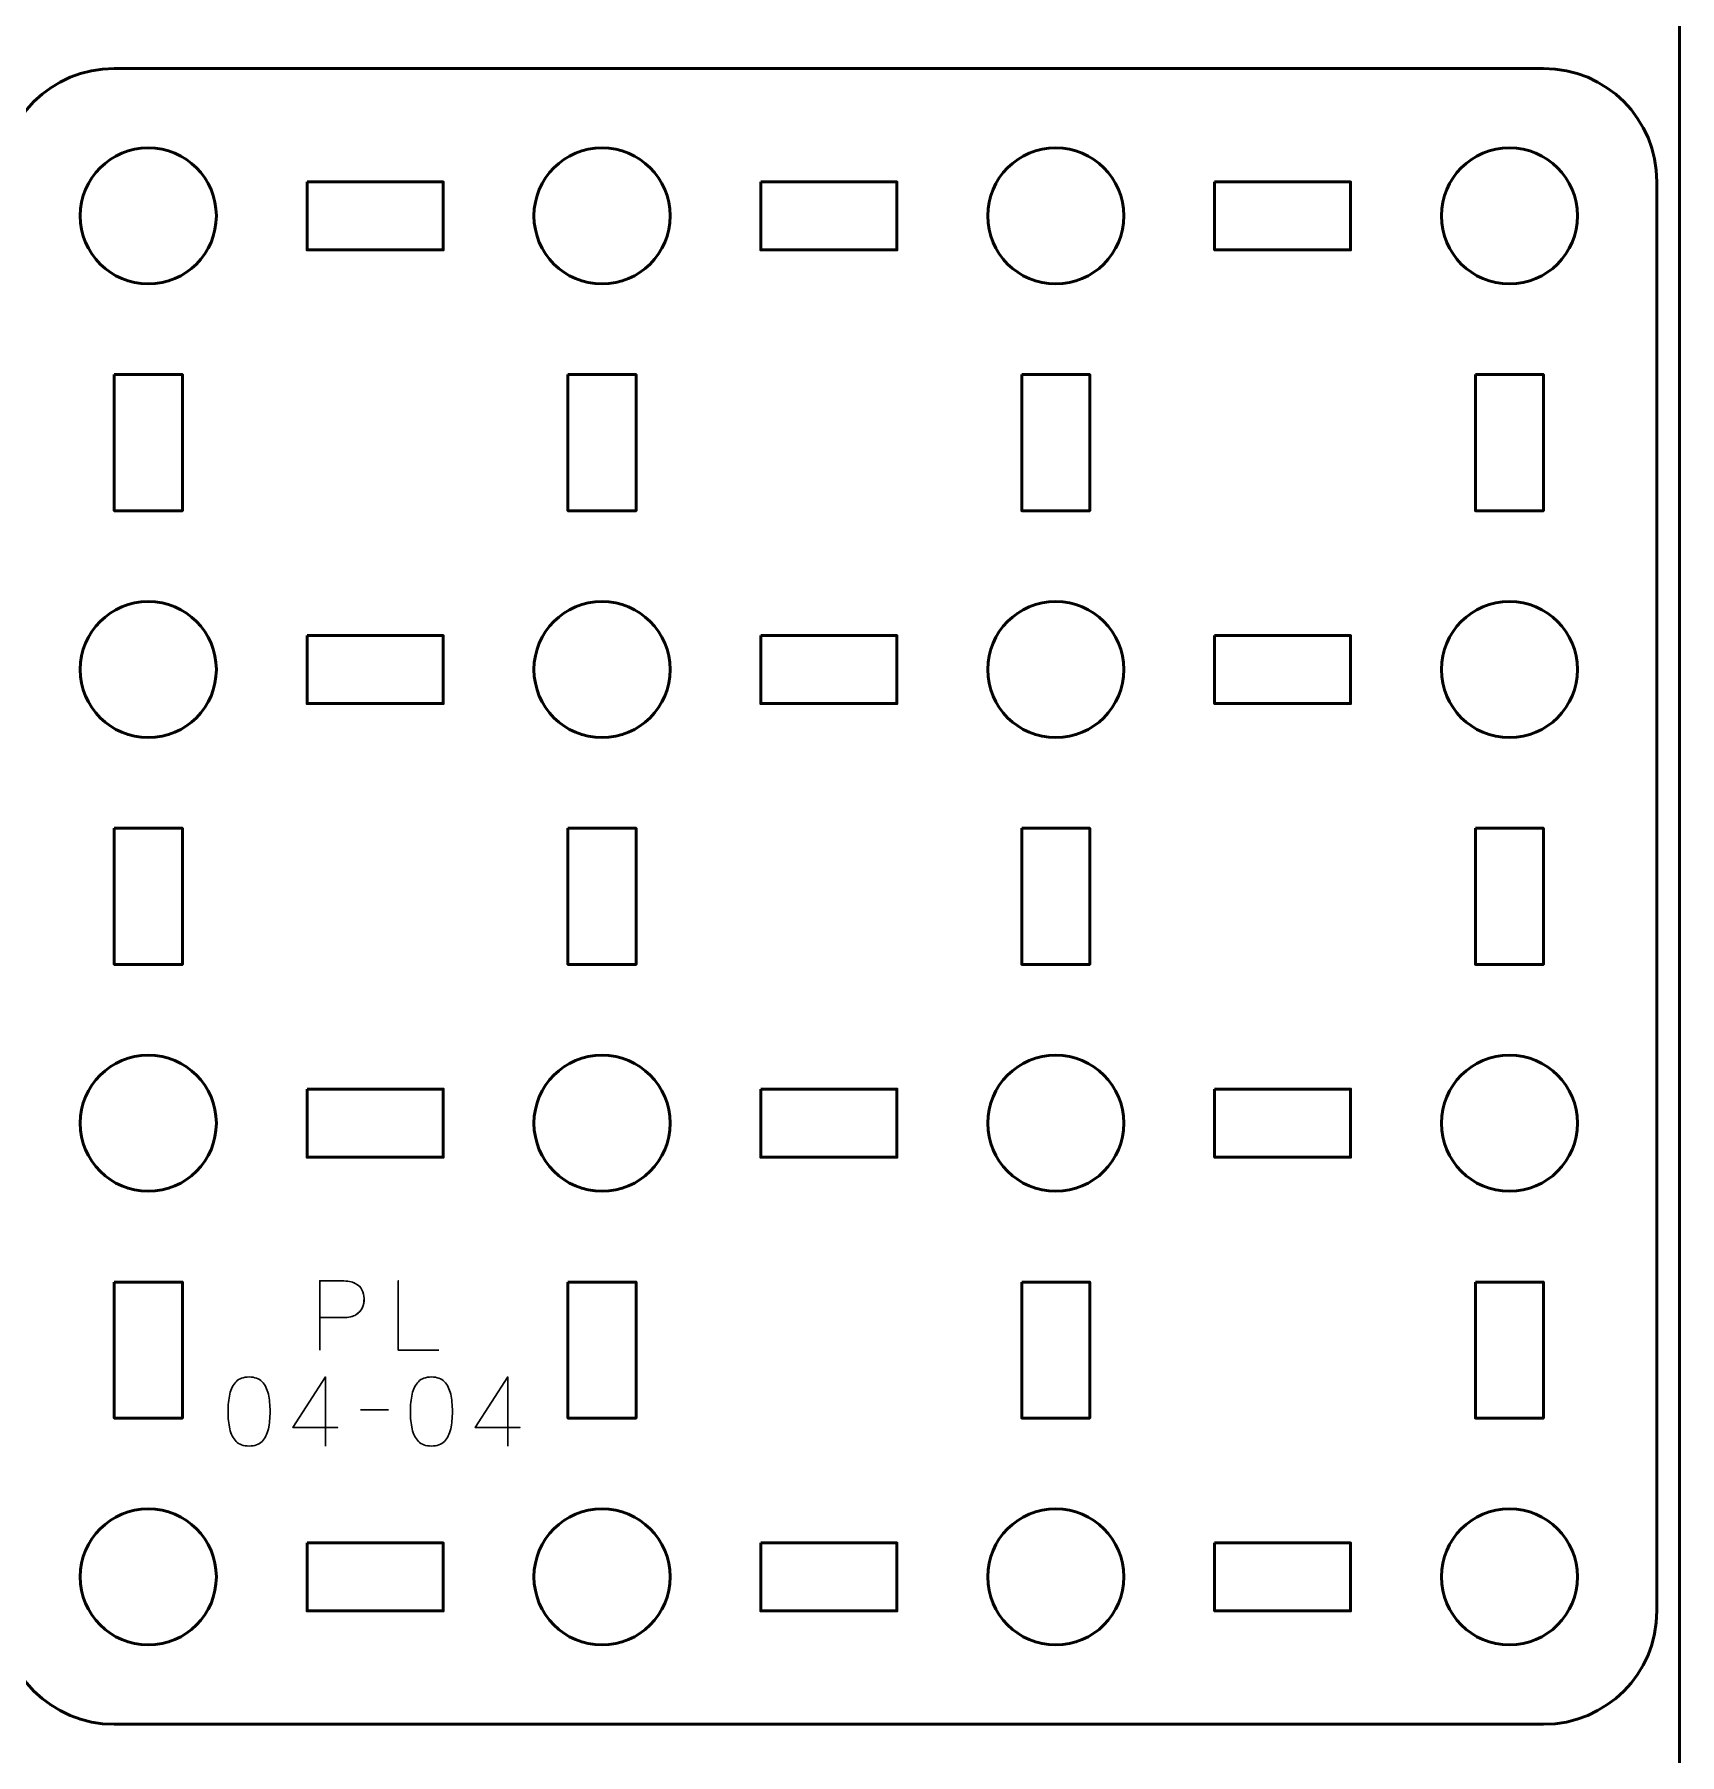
# Model space of a CAD drawing. Header units: centimetres. Extents: x -17.9 to -3.1, y -25.3 to -4.3.
# Drawn here: x -10.35 to -3.1, y -19.58 to -12 of the extents above; entities that cross this region are included whole.
import ezdxf

# ---------------------------------------------------------------- set-up
doc = ezdxf.new("R2010")
doc.units = ezdxf.units.CM
doc.header["$MEASUREMENT"] = 0
doc.layers.add('Layer 1', color=7, linetype='Continuous')

msp = doc.modelspace()

# ---------------------------------------------------------------- linework, layer by layer
at = {"layer": 'Layer 1', "color": 22, "lineweight": 53}
msp.add_open_spline([(-17.90003, -24.8499), (-17.90003, -24.8499), (-17.90003, -4.84994), (-17.90003, -4.84994), (-17.90003, -4.84994), (-17.90003, -4.57297), (-17.67694, -4.34998), (-17.39994, -4.34998), (-17.39994, -4.34998), (-17.39994, -4.34998), (-3.60007, -4.34998), (-3.60007, -4.34998), (-3.60007, -4.34998), (-3.32293, -4.34998), (-3.09997, -4.57297), (-3.09997, -4.84994), (-3.09997, -4.84994), (-3.09997, -4.84994), (-3.09997, -24.8499), (-3.09997, -24.8499), (-3.09997, -24.8499), (-3.09997, -25.1269), (-3.32293, -25.34999), (-3.60007, -25.34999), (-3.60007, -25.34999), (-3.60007, -25.34999), (-17.39994, -25.34999), (-17.39994, -25.34999), (-17.39994, -25.34999), (-17.67694, -25.34999), (-17.90003, -25.1269), (-17.90003, -24.8499)], degree=3, knots=[0, 0, 0, 0, 0.125, 0.125, 0.125, 0.125, 0.25, 0.25, 0.25, 0.25, 0.375, 0.375, 0.375, 0.375, 0.5, 0.5, 0.5, 0.5, 0.625, 0.625, 0.625, 0.625, 0.75, 0.75, 0.75, 0.75, 0.875, 0.875, 0.875, 0.875, 1, 1, 1, 1], dxfattribs=at)
at = {"layer": 'Layer 1', "color": 2, "lineweight": 53}
msp.add_open_spline([(-9.99992, -12.14999), (-9.99992, -12.14999), (-3.69995, -12.14999), (-3.69995, -12.14999), (-3.69995, -12.14999), (-3.42298, -12.14999), (-3.19999, -12.37308), (-3.19999, -12.65008), (-3.19999, -12.65008), (-3.19999, -12.65008), (-3.19999, -18.95005), (-3.19999, -18.95005), (-3.19999, -18.95005), (-3.19999, -19.22702), (-3.42298, -19.45001), (-3.69995, -19.45001), (-3.69995, -19.45001), (-3.69995, -19.45001), (-9.99992, -19.45001), (-9.99992, -19.45001), (-9.99992, -19.45001), (-10.27692, -19.45001), (-10.50001, -19.22702), (-10.50001, -18.95005), (-10.50001, -18.95005), (-10.50001, -18.95005), (-10.50001, -12.65008), (-10.50001, -12.65008), (-10.50001, -12.65008), (-10.50001, -12.37308), (-10.27692, -12.14999), (-9.99992, -12.14999)], degree=3, knots=[0, 0, 0, 0, 0.125, 0.125, 0.125, 0.125, 0.25, 0.25, 0.25, 0.25, 0.375, 0.375, 0.375, 0.375, 0.5, 0.5, 0.5, 0.5, 0.625, 0.625, 0.625, 0.625, 0.75, 0.75, 0.75, 0.75, 0.875, 0.875, 0.875, 0.875, 1, 1, 1, 1], dxfattribs=at)
at = {"layer": 'Layer 1', "lineweight": 53}
for points in [[(-9.54998, -12.80002), (-9.54998, -12.96579), (-9.68421, -13.10002), (-9.84999, -13.10002), (-9.84999, -13.10002), (-10.01565, -13.10002), (-10.14999, -12.96579), (-10.14999, -12.80002), (-10.14999, -12.80002), (-10.14999, -12.63435), (-10.01565, -12.50001), (-9.84999, -12.50001), (-9.84999, -12.50001), (-9.68421, -12.50001), (-9.54998, -12.63435), (-9.54998, -12.80002)], [(-7.54991, -12.80002), (-7.54991, -12.96579), (-7.68428, -13.10002), (-7.84991, -13.10002), (-7.84991, -13.10002), (-8.01568, -13.10002), (-8.14991, -12.96579), (-8.14991, -12.80002), (-8.14991, -12.80002), (-8.14991, -12.63435), (-8.01568, -12.50001), (-7.84991, -12.50001), (-7.84991, -12.50001), (-7.68428, -12.50001), (-7.54991, -12.63435), (-7.54991, -12.80002)], [(-5.54999, -12.80002), (-5.54999, -12.96579), (-5.68432, -13.10002), (-5.84999, -13.10002), (-5.84999, -13.10002), (-6.01562, -13.10002), (-6.14999, -12.96579), (-6.14999, -12.80002), (-6.14999, -12.80002), (-6.14999, -12.63435), (-6.01562, -12.50001), (-5.84999, -12.50001), (-5.84999, -12.50001), (-5.68432, -12.50001), (-5.54999, -12.63435), (-5.54999, -12.80002)], [(-3.55002, -12.80002), (-3.55002, -12.96579), (-3.68425, -13.10002), (-3.85002, -13.10002), (-3.85002, -13.10002), (-4.01569, -13.10002), (-4.15002, -12.96579), (-4.15002, -12.80002), (-4.15002, -12.80002), (-4.15002, -12.63435), (-4.01569, -12.50001), (-3.85002, -12.50001), (-3.85002, -12.50001), (-3.68425, -12.50001), (-3.55002, -12.63435), (-3.55002, -12.80002)], [(-9.14997, -12.65008), (-9.14997, -12.65008), (-8.54996, -12.65008), (-8.54996, -12.65008), (-8.54996, -12.65008), (-8.54996, -12.65008), (-8.54996, -12.95009), (-8.54996, -12.95009), (-8.54996, -12.95009), (-8.54996, -12.95009), (-9.14997, -12.95009), (-9.14997, -12.95009), (-9.14997, -12.95009), (-9.14997, -12.95009), (-9.14997, -12.65008), (-9.14997, -12.65008)], [(-7.15, -12.65008), (-7.15, -12.65008), (-6.55001, -12.65008), (-6.55001, -12.65008), (-6.55001, -12.65008), (-6.55001, -12.65008), (-6.55001, -12.95009), (-6.55001, -12.95009), (-6.55001, -12.95009), (-6.55001, -12.95009), (-7.15, -12.95009), (-7.15, -12.95009), (-7.15, -12.95009), (-7.15, -12.95009), (-7.15, -12.65008), (-7.15, -12.65008)], [(-5.14994, -12.65008), (-5.14994, -12.65008), (-4.54993, -12.65008), (-4.54993, -12.65008), (-4.54993, -12.65008), (-4.54993, -12.65008), (-4.54993, -12.95009), (-4.54993, -12.95009), (-4.54993, -12.95009), (-4.54993, -12.95009), (-5.14994, -12.95009), (-5.14994, -12.95009), (-5.14994, -12.95009), (-5.14994, -12.95009), (-5.14994, -12.65008), (-5.14994, -12.65008)], [(-9.99992, -13.50003), (-9.99992, -13.50003), (-9.69991, -13.50003), (-9.69991, -13.50003), (-9.69991, -13.50003), (-9.69991, -13.50003), (-9.69991, -14.10004), (-9.69991, -14.10004), (-9.69991, -14.10004), (-9.69991, -14.10004), (-9.99992, -14.10004), (-9.99992, -14.10004), (-9.99992, -14.10004), (-9.99992, -14.10004), (-9.99992, -13.50003), (-9.99992, -13.50003)], [(-7.99998, -13.50003), (-7.99998, -13.50003), (-7.69998, -13.50003), (-7.69998, -13.50003), (-7.69998, -13.50003), (-7.69998, -13.50003), (-7.69998, -14.10004), (-7.69998, -14.10004), (-7.69998, -14.10004), (-7.69998, -14.10004), (-7.99998, -14.10004), (-7.99998, -14.10004), (-7.99998, -14.10004), (-7.99998, -14.10004), (-7.99998, -13.50003), (-7.99998, -13.50003)], [(-6.00006, -13.50003), (-6.00006, -13.50003), (-5.70006, -13.50003), (-5.70006, -13.50003), (-5.70006, -13.50003), (-5.70006, -13.50003), (-5.70006, -14.10004), (-5.70006, -14.10004), (-5.70006, -14.10004), (-5.70006, -14.10004), (-6.00006, -14.10004), (-6.00006, -14.10004), (-6.00006, -14.10004), (-6.00006, -14.10004), (-6.00006, -13.50003), (-6.00006, -13.50003)], [(-3.99995, -13.50003), (-3.99995, -13.50003), (-3.69995, -13.50003), (-3.69995, -13.50003), (-3.69995, -13.50003), (-3.69995, -13.50003), (-3.69995, -14.10004), (-3.69995, -14.10004), (-3.69995, -14.10004), (-3.69995, -14.10004), (-3.99995, -14.10004), (-3.99995, -14.10004), (-3.99995, -14.10004), (-3.99995, -14.10004), (-3.99995, -13.50003), (-3.99995, -13.50003)], [(-9.54998, -14.80009), (-9.54998, -14.96572), (-9.68421, -15.10009), (-9.84999, -15.10009), (-9.84999, -15.10009), (-10.01565, -15.10009), (-10.14999, -14.96572), (-10.14999, -14.80009), (-10.14999, -14.80009), (-10.14999, -14.63432), (-10.01565, -14.50009), (-9.84999, -14.50009), (-9.84999, -14.50009), (-9.68421, -14.50009), (-9.54998, -14.63432), (-9.54998, -14.80009)], [(-7.54991, -14.80009), (-7.54991, -14.96572), (-7.68428, -15.10009), (-7.84991, -15.10009), (-7.84991, -15.10009), (-8.01568, -15.10009), (-8.14991, -14.96572), (-8.14991, -14.80009), (-8.14991, -14.80009), (-8.14991, -14.63432), (-8.01568, -14.50009), (-7.84991, -14.50009), (-7.84991, -14.50009), (-7.68428, -14.50009), (-7.54991, -14.63432), (-7.54991, -14.80009)], [(-5.54999, -14.80009), (-5.54999, -14.96572), (-5.68432, -15.10009), (-5.84999, -15.10009), (-5.84999, -15.10009), (-6.01562, -15.10009), (-6.14999, -14.96572), (-6.14999, -14.80009), (-6.14999, -14.80009), (-6.14999, -14.63432), (-6.01562, -14.50009), (-5.84999, -14.50009), (-5.84999, -14.50009), (-5.68432, -14.50009), (-5.54999, -14.63432), (-5.54999, -14.80009)], [(-3.55002, -14.80009), (-3.55002, -14.96572), (-3.68425, -15.10009), (-3.85002, -15.10009), (-3.85002, -15.10009), (-4.01569, -15.10009), (-4.15002, -14.96572), (-4.15002, -14.80009), (-4.15002, -14.80009), (-4.15002, -14.63432), (-4.01569, -14.50009), (-3.85002, -14.50009), (-3.85002, -14.50009), (-3.68425, -14.50009), (-3.55002, -14.63432), (-3.55002, -14.80009)], [(-9.14997, -14.65002), (-9.14997, -14.65002), (-8.54996, -14.65002), (-8.54996, -14.65002), (-8.54996, -14.65002), (-8.54996, -14.65002), (-8.54996, -14.95002), (-8.54996, -14.95002), (-8.54996, -14.95002), (-8.54996, -14.95002), (-9.14997, -14.95002), (-9.14997, -14.95002), (-9.14997, -14.95002), (-9.14997, -14.95002), (-9.14997, -14.65002), (-9.14997, -14.65002)], [(-7.15, -14.65002), (-7.15, -14.65002), (-6.55001, -14.65002), (-6.55001, -14.65002), (-6.55001, -14.65002), (-6.55001, -14.65002), (-6.55001, -14.95002), (-6.55001, -14.95002), (-6.55001, -14.95002), (-6.55001, -14.95002), (-7.15, -14.95002), (-7.15, -14.95002), (-7.15, -14.95002), (-7.15, -14.95002), (-7.15, -14.65002), (-7.15, -14.65002)], [(-5.14994, -14.65002), (-5.14994, -14.65002), (-4.54993, -14.65002), (-4.54993, -14.65002), (-4.54993, -14.65002), (-4.54993, -14.65002), (-4.54993, -14.95002), (-4.54993, -14.95002), (-4.54993, -14.95002), (-4.54993, -14.95002), (-5.14994, -14.95002), (-5.14994, -14.95002), (-5.14994, -14.95002), (-5.14994, -14.95002), (-5.14994, -14.65002), (-5.14994, -14.65002)], [(-9.99992, -15.5), (-9.99992, -15.5), (-9.69991, -15.5), (-9.69991, -15.5), (-9.69991, -15.5), (-9.69991, -15.5), (-9.69991, -16.09999), (-9.69991, -16.09999), (-9.69991, -16.09999), (-9.69991, -16.09999), (-9.99992, -16.09999), (-9.99992, -16.09999), (-9.99992, -16.09999), (-9.99992, -16.09999), (-9.99992, -15.5), (-9.99992, -15.5)], [(-7.99998, -15.5), (-7.99998, -15.5), (-7.69998, -15.5), (-7.69998, -15.5), (-7.69998, -15.5), (-7.69998, -15.5), (-7.69998, -16.09999), (-7.69998, -16.09999), (-7.69998, -16.09999), (-7.69998, -16.09999), (-7.99998, -16.09999), (-7.99998, -16.09999), (-7.99998, -16.09999), (-7.99998, -16.09999), (-7.99998, -15.5), (-7.99998, -15.5)], [(-6.00006, -15.5), (-6.00006, -15.5), (-5.70006, -15.5), (-5.70006, -15.5), (-5.70006, -15.5), (-5.70006, -15.5), (-5.70006, -16.09999), (-5.70006, -16.09999), (-5.70006, -16.09999), (-5.70006, -16.09999), (-6.00006, -16.09999), (-6.00006, -16.09999), (-6.00006, -16.09999), (-6.00006, -16.09999), (-6.00006, -15.5), (-6.00006, -15.5)], [(-3.99995, -15.5), (-3.99995, -15.5), (-3.69995, -15.5), (-3.69995, -15.5), (-3.69995, -15.5), (-3.69995, -15.5), (-3.69995, -16.09999), (-3.69995, -16.09999), (-3.69995, -16.09999), (-3.69995, -16.09999), (-3.99995, -16.09999), (-3.99995, -16.09999), (-3.99995, -16.09999), (-3.99995, -16.09999), (-3.99995, -15.5), (-3.99995, -15.5)], [(-9.54998, -16.80001), (-9.54998, -16.96568), (-9.68421, -17.10001), (-9.84999, -17.10001), (-9.84999, -17.10001), (-10.01565, -17.10001), (-10.14999, -16.96568), (-10.14999, -16.80001), (-10.14999, -16.80001), (-10.14999, -16.63438), (-10.01565, -16.50001), (-9.84999, -16.50001), (-9.84999, -16.50001), (-9.68421, -16.50001), (-9.54998, -16.63438), (-9.54998, -16.80001)], [(-7.54991, -16.80001), (-7.54991, -16.96568), (-7.68428, -17.10001), (-7.84991, -17.10001), (-7.84991, -17.10001), (-8.01568, -17.10001), (-8.14991, -16.96568), (-8.14991, -16.80001), (-8.14991, -16.80001), (-8.14991, -16.63438), (-8.01568, -16.50001), (-7.84991, -16.50001), (-7.84991, -16.50001), (-7.68428, -16.50001), (-7.54991, -16.63438), (-7.54991, -16.80001)], [(-5.54999, -16.80001), (-5.54999, -16.96568), (-5.68432, -17.10001), (-5.84999, -17.10001), (-5.84999, -17.10001), (-6.01562, -17.10001), (-6.14999, -16.96568), (-6.14999, -16.80001), (-6.14999, -16.80001), (-6.14999, -16.63438), (-6.01562, -16.50001), (-5.84999, -16.50001), (-5.84999, -16.50001), (-5.68432, -16.50001), (-5.54999, -16.63438), (-5.54999, -16.80001)], [(-3.55002, -16.80001), (-3.55002, -16.96568), (-3.68425, -17.10001), (-3.85002, -17.10001), (-3.85002, -17.10001), (-4.01569, -17.10001), (-4.15002, -16.96568), (-4.15002, -16.80001), (-4.15002, -16.80001), (-4.15002, -16.63438), (-4.01569, -16.50001), (-3.85002, -16.50001), (-3.85002, -16.50001), (-3.68425, -16.50001), (-3.55002, -16.63438), (-3.55002, -16.80001)], [(-9.14997, -16.64994), (-9.14997, -16.64994), (-8.54996, -16.64994), (-8.54996, -16.64994), (-8.54996, -16.64994), (-8.54996, -16.64994), (-8.54996, -16.94994), (-8.54996, -16.94994), (-8.54996, -16.94994), (-8.54996, -16.94994), (-9.14997, -16.94994), (-9.14997, -16.94994), (-9.14997, -16.94994), (-9.14997, -16.94994), (-9.14997, -16.64994), (-9.14997, -16.64994)], [(-7.15, -16.64994), (-7.15, -16.64994), (-6.55001, -16.64994), (-6.55001, -16.64994), (-6.55001, -16.64994), (-6.55001, -16.64994), (-6.55001, -16.94994), (-6.55001, -16.94994), (-6.55001, -16.94994), (-6.55001, -16.94994), (-7.15, -16.94994), (-7.15, -16.94994), (-7.15, -16.94994), (-7.15, -16.94994), (-7.15, -16.64994), (-7.15, -16.64994)], [(-5.14994, -16.64994), (-5.14994, -16.64994), (-4.54993, -16.64994), (-4.54993, -16.64994), (-4.54993, -16.64994), (-4.54993, -16.64994), (-4.54993, -16.94994), (-4.54993, -16.94994), (-4.54993, -16.94994), (-4.54993, -16.94994), (-5.14994, -16.94994), (-5.14994, -16.94994), (-5.14994, -16.94994), (-5.14994, -16.94994), (-5.14994, -16.64994), (-5.14994, -16.64994)], [(-9.99992, -17.50006), (-9.99992, -17.50006), (-9.69991, -17.50006), (-9.69991, -17.50006), (-9.69991, -17.50006), (-9.69991, -17.50006), (-9.69991, -18.10007), (-9.69991, -18.10007), (-9.69991, -18.10007), (-9.69991, -18.10007), (-9.99992, -18.10007), (-9.99992, -18.10007), (-9.99992, -18.10007), (-9.99992, -18.10007), (-9.99992, -17.50006), (-9.99992, -17.50006)], [(-7.99998, -17.50006), (-7.99998, -17.50006), (-7.69998, -17.50006), (-7.69998, -17.50006), (-7.69998, -17.50006), (-7.69998, -17.50006), (-7.69998, -18.10007), (-7.69998, -18.10007), (-7.69998, -18.10007), (-7.69998, -18.10007), (-7.99998, -18.10007), (-7.99998, -18.10007), (-7.99998, -18.10007), (-7.99998, -18.10007), (-7.99998, -17.50006), (-7.99998, -17.50006)], [(-6.00006, -17.50006), (-6.00006, -17.50006), (-5.70006, -17.50006), (-5.70006, -17.50006), (-5.70006, -17.50006), (-5.70006, -17.50006), (-5.70006, -18.10007), (-5.70006, -18.10007), (-5.70006, -18.10007), (-5.70006, -18.10007), (-6.00006, -18.10007), (-6.00006, -18.10007), (-6.00006, -18.10007), (-6.00006, -18.10007), (-6.00006, -17.50006), (-6.00006, -17.50006)], [(-3.99995, -17.50006), (-3.99995, -17.50006), (-3.69995, -17.50006), (-3.69995, -17.50006), (-3.69995, -17.50006), (-3.69995, -17.50006), (-3.69995, -18.10007), (-3.69995, -18.10007), (-3.69995, -18.10007), (-3.69995, -18.10007), (-3.99995, -18.10007), (-3.99995, -18.10007), (-3.99995, -18.10007), (-3.99995, -18.10007), (-3.99995, -17.50006), (-3.99995, -17.50006)], [(-9.54998, -18.79998), (-9.54998, -18.96575), (-9.68421, -19.09998), (-9.84999, -19.09998), (-9.84999, -19.09998), (-10.01565, -19.09998), (-10.14999, -18.96575), (-10.14999, -18.79998), (-10.14999, -18.79998), (-10.14999, -18.63431), (-10.01565, -18.49998), (-9.84999, -18.49998), (-9.84999, -18.49998), (-9.68421, -18.49998), (-9.54998, -18.63431), (-9.54998, -18.79998)], [(-7.54991, -18.79998), (-7.54991, -18.96575), (-7.68428, -19.09998), (-7.84991, -19.09998), (-7.84991, -19.09998), (-8.01568, -19.09998), (-8.14991, -18.96575), (-8.14991, -18.79998), (-8.14991, -18.79998), (-8.14991, -18.63431), (-8.01568, -18.49998), (-7.84991, -18.49998), (-7.84991, -18.49998), (-7.68428, -18.49998), (-7.54991, -18.63431), (-7.54991, -18.79998)], [(-5.54999, -18.79998), (-5.54999, -18.96575), (-5.68432, -19.09998), (-5.84999, -19.09998), (-5.84999, -19.09998), (-6.01562, -19.09998), (-6.14999, -18.96575), (-6.14999, -18.79998), (-6.14999, -18.79998), (-6.14999, -18.63431), (-6.01562, -18.49998), (-5.84999, -18.49998), (-5.84999, -18.49998), (-5.68432, -18.49998), (-5.54999, -18.63431), (-5.54999, -18.79998)], [(-3.55002, -18.79998), (-3.55002, -18.96575), (-3.68425, -19.09998), (-3.85002, -19.09998), (-3.85002, -19.09998), (-4.01569, -19.09998), (-4.15002, -18.96575), (-4.15002, -18.79998), (-4.15002, -18.79998), (-4.15002, -18.63431), (-4.01569, -18.49998), (-3.85002, -18.49998), (-3.85002, -18.49998), (-3.68425, -18.49998), (-3.55002, -18.63431), (-3.55002, -18.79998)], [(-9.14997, -18.65005), (-9.14997, -18.65005), (-8.54996, -18.65005), (-8.54996, -18.65005), (-8.54996, -18.65005), (-8.54996, -18.65005), (-8.54996, -18.95005), (-8.54996, -18.95005), (-8.54996, -18.95005), (-8.54996, -18.95005), (-9.14997, -18.95005), (-9.14997, -18.95005), (-9.14997, -18.95005), (-9.14997, -18.95005), (-9.14997, -18.65005), (-9.14997, -18.65005)], [(-7.15, -18.65005), (-7.15, -18.65005), (-6.55001, -18.65005), (-6.55001, -18.65005), (-6.55001, -18.65005), (-6.55001, -18.65005), (-6.55001, -18.95005), (-6.55001, -18.95005), (-6.55001, -18.95005), (-6.55001, -18.95005), (-7.15, -18.95005), (-7.15, -18.95005), (-7.15, -18.95005), (-7.15, -18.95005), (-7.15, -18.65005), (-7.15, -18.65005)], [(-5.14994, -18.65005), (-5.14994, -18.65005), (-4.54993, -18.65005), (-4.54993, -18.65005), (-4.54993, -18.65005), (-4.54993, -18.65005), (-4.54993, -18.95005), (-4.54993, -18.95005), (-4.54993, -18.95005), (-4.54993, -18.95005), (-5.14994, -18.95005), (-5.14994, -18.95005), (-5.14994, -18.95005), (-5.14994, -18.95005), (-5.14994, -18.65005), (-5.14994, -18.65005)]]:
    msp.add_open_spline(points, degree=3, knots=[0, 0, 0, 0, 0.25, 0.25, 0.25, 0.25, 0.5, 0.5, 0.5, 0.5, 0.75, 0.75, 0.75, 0.75, 1, 1, 1, 1], dxfattribs=at)
at = {"layer": 'Layer 1', "color": 40, "lineweight": 30}
for points, knots in [([(-9.09455, -17.80007), (-9.09455, -17.80007), (-9.09455, -17.49484), (-9.09455, -17.49484), (-9.09455, -17.49484), (-9.09455, -17.49484), (-8.99725, -17.49484), (-8.99725, -17.49484), (-8.99725, -17.49484), (-8.97164, -17.49512), (-8.95164, -17.49883), (-8.93745, -17.50599), (-8.93745, -17.50599), (-8.92356, -17.51329), (-8.91375, -17.52282), (-8.9081, -17.53467), (-8.9081, -17.53467), (-8.9026, -17.54652), (-8.89957, -17.55933), (-8.899, -17.57309), (-8.899, -17.57309), (-8.89833, -17.58716), (-8.90066, -17.60053), (-8.90616, -17.6132), (-8.90616, -17.6132), (-8.9117, -17.6259), (-8.92119, -17.63634), (-8.93442, -17.64449), (-8.93442, -17.64449), (-8.94793, -17.6526), (-8.96614, -17.65677), (-8.98928, -17.65701), (-8.98928, -17.65701), (-8.98928, -17.65701), (-9.09455, -17.65701), (-9.09455, -17.65701), (-9.09455, -17.65701), (-9.09455, -17.65701), (-8.98928, -17.65701), (-8.98928, -17.65701), (-8.98928, -17.65701), (-8.96652, -17.65677), (-8.9485, -17.6526), (-8.93499, -17.64449), (-8.93499, -17.64449), (-8.92161, -17.63634), (-8.91209, -17.6259), (-8.90645, -17.6132), (-8.90645, -17.6132), (-8.90094, -17.60053), (-8.89847, -17.58716), (-8.899, -17.57309), (-8.899, -17.57309), (-8.89957, -17.55933), (-8.9026, -17.54652), (-8.90824, -17.53467), (-8.90824, -17.53467), (-8.91403, -17.52282), (-8.92394, -17.51329), (-8.93788, -17.50599), (-8.93788, -17.50599), (-8.95206, -17.49883), (-8.97192, -17.49512), (-8.99725, -17.49484), (-8.99725, -17.49484), (-8.99725, -17.49484), (-9.09455, -17.49484), (-9.09455, -17.49484), (-9.09455, -17.49484), (-9.09455, -17.49484), (-9.09455, -17.80007), (-9.09455, -17.80007)], [0, 0, 0, 0, 0.0555556, 0.0555556, 0.0555556, 0.0555556, 0.1111111, 0.1111111, 0.1111111, 0.1111111, 0.1666667, 0.1666667, 0.1666667, 0.1666667, 0.2222222, 0.2222222, 0.2222222, 0.2222222, 0.2777778, 0.2777778, 0.2777778, 0.2777778, 0.3333333, 0.3333333, 0.3333333, 0.3333333, 0.3888889, 0.3888889, 0.3888889, 0.3888889, 0.4444444, 0.4444444, 0.4444444, 0.4444444, 0.5, 0.5, 0.5, 0.5, 0.5555556, 0.5555556, 0.5555556, 0.5555556, 0.6111111, 0.6111111, 0.6111111, 0.6111111, 0.6666667, 0.6666667, 0.6666667, 0.6666667, 0.7222222, 0.7222222, 0.7222222, 0.7222222, 0.7777778, 0.7777778, 0.7777778, 0.7777778, 0.8333333, 0.8333333, 0.8333333, 0.8333333, 0.8888889, 0.8888889, 0.8888889, 0.8888889, 0.9444444, 0.9444444, 0.9444444, 0.9444444, 1, 1, 1, 1]), ([(-8.56993, -17.80007), (-8.56993, -17.80007), (-8.74812, -17.80007), (-8.74812, -17.80007), (-8.74812, -17.80007), (-8.74812, -17.80007), (-8.74812, -17.49484), (-8.74812, -17.49484), (-8.74812, -17.49484), (-8.74812, -17.49484), (-8.74812, -17.80007), (-8.74812, -17.80007), (-8.74812, -17.80007), (-8.74812, -17.80007), (-8.56993, -17.80007), (-8.56993, -17.80007)], [0, 0, 0, 0, 0.25, 0.25, 0.25, 0.25, 0.5, 0.5, 0.5, 0.5, 0.75, 0.75, 0.75, 0.75, 1, 1, 1, 1]), ([(-9.40573, -18.2234), (-9.38118, -18.22312), (-9.36216, -18.21624), (-9.34865, -18.20273), (-9.34865, -18.20273), (-9.33528, -18.18921), (-9.32593, -18.17105), (-9.32068, -18.14801), (-9.32068, -18.14801), (-9.3156, -18.12515), (-9.31313, -18.0995), (-9.31337, -18.071), (-9.31337, -18.071), (-9.31313, -18.04288), (-9.3156, -18.01724), (-9.32068, -17.99423), (-9.32068, -17.99423), (-9.32593, -17.97148), (-9.33528, -17.95331), (-9.34865, -17.93952), (-9.34865, -17.93952), (-9.36216, -17.92601), (-9.38118, -17.91899), (-9.40573, -17.91856), (-9.40573, -17.91856), (-9.43039, -17.91899), (-9.44941, -17.92601), (-9.46278, -17.93952), (-9.46278, -17.93952), (-9.47629, -17.95331), (-9.48549, -17.97148), (-9.49061, -17.99423), (-9.49061, -17.99423), (-9.49583, -18.01724), (-9.49834, -18.04288), (-9.49791, -18.071), (-9.49791, -18.071), (-9.49834, -18.0995), (-9.49583, -18.12515), (-9.49061, -18.14801), (-9.49061, -18.14801), (-9.48549, -18.17105), (-9.47629, -18.18921), (-9.46278, -18.20273), (-9.46278, -18.20273), (-9.44941, -18.21624), (-9.43039, -18.22312), (-9.40573, -18.2234)], [0, 0, 0, 0, 0.0833333, 0.0833333, 0.0833333, 0.0833333, 0.1666667, 0.1666667, 0.1666667, 0.1666667, 0.25, 0.25, 0.25, 0.25, 0.3333333, 0.3333333, 0.3333333, 0.3333333, 0.4166667, 0.4166667, 0.4166667, 0.4166667, 0.5, 0.5, 0.5, 0.5, 0.5833333, 0.5833333, 0.5833333, 0.5833333, 0.6666667, 0.6666667, 0.6666667, 0.6666667, 0.75, 0.75, 0.75, 0.75, 0.8333333, 0.8333333, 0.8333333, 0.8333333, 0.9166667, 0.9166667, 0.9166667, 0.9166667, 1, 1, 1, 1]), ([(-9.40573, -18.2234), (-9.38118, -18.22312), (-9.36216, -18.21624), (-9.34865, -18.20273), (-9.34865, -18.20273), (-9.33528, -18.18921), (-9.32593, -18.17105), (-9.32068, -18.14801), (-9.32068, -18.14801), (-9.3156, -18.12515), (-9.31313, -18.0995), (-9.31337, -18.071), (-9.31337, -18.071), (-9.31313, -18.04288), (-9.3156, -18.01724), (-9.32068, -17.99423), (-9.32068, -17.99423), (-9.32593, -17.97148), (-9.33528, -17.95331), (-9.34865, -17.93952), (-9.34865, -17.93952), (-9.36216, -17.92601), (-9.38118, -17.91899), (-9.40573, -17.91856), (-9.40573, -17.91856), (-9.43039, -17.91899), (-9.44941, -17.92601), (-9.46278, -17.93952), (-9.46278, -17.93952), (-9.47629, -17.95331), (-9.48549, -17.97148), (-9.49061, -17.99423), (-9.49061, -17.99423), (-9.49583, -18.01724), (-9.49834, -18.04288), (-9.49791, -18.071), (-9.49791, -18.071), (-9.49834, -18.0995), (-9.49583, -18.12515), (-9.49061, -18.14801), (-9.49061, -18.14801), (-9.48549, -18.17105), (-9.47629, -18.18921), (-9.46278, -18.20273), (-9.46278, -18.20273), (-9.44941, -18.21624), (-9.43039, -18.22312), (-9.40573, -18.2234)], [0, 0, 0, 0, 0.0833333, 0.0833333, 0.0833333, 0.0833333, 0.1666667, 0.1666667, 0.1666667, 0.1666667, 0.25, 0.25, 0.25, 0.25, 0.3333333, 0.3333333, 0.3333333, 0.3333333, 0.4166667, 0.4166667, 0.4166667, 0.4166667, 0.5, 0.5, 0.5, 0.5, 0.5833333, 0.5833333, 0.5833333, 0.5833333, 0.6666667, 0.6666667, 0.6666667, 0.6666667, 0.75, 0.75, 0.75, 0.75, 0.8333333, 0.8333333, 0.8333333, 0.8333333, 0.9166667, 0.9166667, 0.9166667, 0.9166667, 1, 1, 1, 1]), ([(-9.06879, -18.2234), (-9.06879, -18.2234), (-9.06879, -17.91818), (-9.06879, -17.91818), (-9.06879, -17.91818), (-9.06879, -17.91818), (-9.21266, -18.14208), (-9.21266, -18.14208), (-9.21266, -18.14208), (-9.21266, -18.14208), (-9.01464, -18.14208), (-9.01464, -18.14208), (-9.01464, -18.14208), (-9.01464, -18.14208), (-9.21266, -18.14208), (-9.21266, -18.14208), (-9.21266, -18.14208), (-9.21266, -18.14208), (-9.06879, -17.91818), (-9.06879, -17.91818), (-9.06879, -17.91818), (-9.06879, -17.91818), (-9.06879, -18.2234), (-9.06879, -18.2234)], [0, 0, 0, 0, 0.1666667, 0.1666667, 0.1666667, 0.1666667, 0.3333333, 0.3333333, 0.3333333, 0.3333333, 0.5, 0.5, 0.5, 0.5, 0.6666667, 0.6666667, 0.6666667, 0.6666667, 0.8333333, 0.8333333, 0.8333333, 0.8333333, 1, 1, 1, 1]), ([(-8.60203, -18.2234), (-8.57752, -18.22312), (-8.5585, -18.21624), (-8.54499, -18.20273), (-8.54499, -18.20273), (-8.53162, -18.18921), (-8.52227, -18.17105), (-8.51701, -18.14801), (-8.51701, -18.14801), (-8.51193, -18.12515), (-8.50943, -18.0995), (-8.50971, -18.071), (-8.50971, -18.071), (-8.50943, -18.04288), (-8.51193, -18.01724), (-8.51701, -17.99423), (-8.51701, -17.99423), (-8.52227, -17.97148), (-8.53162, -17.95331), (-8.54499, -17.93952), (-8.54499, -17.93952), (-8.5585, -17.92601), (-8.57752, -17.91899), (-8.60203, -17.91856), (-8.60203, -17.91856), (-8.62673, -17.91899), (-8.64574, -17.92601), (-8.65911, -17.93952), (-8.65911, -17.93952), (-8.67259, -17.95331), (-8.68183, -17.97148), (-8.68695, -17.99423), (-8.68695, -17.99423), (-8.69217, -18.01724), (-8.69464, -18.04288), (-8.69425, -18.071), (-8.69425, -18.071), (-8.69464, -18.0995), (-8.69217, -18.12515), (-8.68695, -18.14801), (-8.68695, -18.14801), (-8.68183, -18.17105), (-8.67259, -18.18921), (-8.65911, -18.20273), (-8.65911, -18.20273), (-8.64574, -18.21624), (-8.62673, -18.22312), (-8.60203, -18.2234)], [0, 0, 0, 0, 0.0833333, 0.0833333, 0.0833333, 0.0833333, 0.1666667, 0.1666667, 0.1666667, 0.1666667, 0.25, 0.25, 0.25, 0.25, 0.3333333, 0.3333333, 0.3333333, 0.3333333, 0.4166667, 0.4166667, 0.4166667, 0.4166667, 0.5, 0.5, 0.5, 0.5, 0.5833333, 0.5833333, 0.5833333, 0.5833333, 0.6666667, 0.6666667, 0.6666667, 0.6666667, 0.75, 0.75, 0.75, 0.75, 0.8333333, 0.8333333, 0.8333333, 0.8333333, 0.9166667, 0.9166667, 0.9166667, 0.9166667, 1, 1, 1, 1]), ([(-8.60203, -18.2234), (-8.57752, -18.22312), (-8.5585, -18.21624), (-8.54499, -18.20273), (-8.54499, -18.20273), (-8.53162, -18.18921), (-8.52227, -18.17105), (-8.51701, -18.14801), (-8.51701, -18.14801), (-8.51193, -18.12515), (-8.50943, -18.0995), (-8.50971, -18.071), (-8.50971, -18.071), (-8.50943, -18.04288), (-8.51193, -18.01724), (-8.51701, -17.99423), (-8.51701, -17.99423), (-8.52227, -17.97148), (-8.53162, -17.95331), (-8.54499, -17.93952), (-8.54499, -17.93952), (-8.5585, -17.92601), (-8.57752, -17.91899), (-8.60203, -17.91856), (-8.60203, -17.91856), (-8.62673, -17.91899), (-8.64574, -17.92601), (-8.65911, -17.93952), (-8.65911, -17.93952), (-8.67259, -17.95331), (-8.68183, -17.97148), (-8.68695, -17.99423), (-8.68695, -17.99423), (-8.69217, -18.01724), (-8.69464, -18.04288), (-8.69425, -18.071), (-8.69425, -18.071), (-8.69464, -18.0995), (-8.69217, -18.12515), (-8.68695, -18.14801), (-8.68695, -18.14801), (-8.68183, -18.17105), (-8.67259, -18.18921), (-8.65911, -18.20273), (-8.65911, -18.20273), (-8.64574, -18.21624), (-8.62673, -18.22312), (-8.60203, -18.2234)], [0, 0, 0, 0, 0.0833333, 0.0833333, 0.0833333, 0.0833333, 0.1666667, 0.1666667, 0.1666667, 0.1666667, 0.25, 0.25, 0.25, 0.25, 0.3333333, 0.3333333, 0.3333333, 0.3333333, 0.4166667, 0.4166667, 0.4166667, 0.4166667, 0.5, 0.5, 0.5, 0.5, 0.5833333, 0.5833333, 0.5833333, 0.5833333, 0.6666667, 0.6666667, 0.6666667, 0.6666667, 0.75, 0.75, 0.75, 0.75, 0.8333333, 0.8333333, 0.8333333, 0.8333333, 0.9166667, 0.9166667, 0.9166667, 0.9166667, 1, 1, 1, 1]), ([(-8.26513, -18.2234), (-8.26513, -18.2234), (-8.26513, -17.91818), (-8.26513, -17.91818), (-8.26513, -17.91818), (-8.26513, -17.91818), (-8.40899, -18.14208), (-8.40899, -18.14208), (-8.40899, -18.14208), (-8.40899, -18.14208), (-8.21094, -18.14208), (-8.21094, -18.14208), (-8.21094, -18.14208), (-8.21094, -18.14208), (-8.40899, -18.14208), (-8.40899, -18.14208), (-8.40899, -18.14208), (-8.40899, -18.14208), (-8.26513, -17.91818), (-8.26513, -17.91818), (-8.26513, -17.91818), (-8.26513, -17.91818), (-8.26513, -18.2234), (-8.26513, -18.2234)], [0, 0, 0, 0, 0.1666667, 0.1666667, 0.1666667, 0.1666667, 0.3333333, 0.3333333, 0.3333333, 0.3333333, 0.5, 0.5, 0.5, 0.5, 0.6666667, 0.6666667, 0.6666667, 0.6666667, 0.8333333, 0.8333333, 0.8333333, 0.8333333, 1, 1, 1, 1])]:
    msp.add_open_spline(points, degree=3, knots=knots, dxfattribs=at)
msp.add_open_spline([(-8.91417, -18.06384), (-8.91417, -18.06384), (-8.79098, -18.06384), (-8.79098, -18.06384)], degree=3, dxfattribs=at)

doc.saveas('drawing.dxf')
